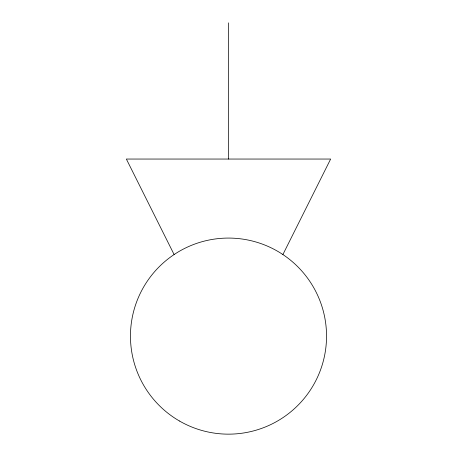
<?xml version="1.0" encoding="UTF-8"?>
<svg xmlns="http://www.w3.org/2000/svg" width="457" height="457" viewBox="0 0 457 457"><rect width="100%" height="100%" fill="white"/><g stroke="black" fill="none" stroke-linecap="round" stroke-linejoin="round"><path stroke-width="0.69" d="M282.894 254.543L330.645 159.047L126.355 159.047L174.106 254.543M228.5 22.85L228.5 159.047M179.481 421.017A98.038 98.038 0 0 0 326.538 336.112A98.038 98.038 0 0 0 179.481 251.207A98.038 98.038 0 0 0 179.481 421.017"/></g></svg>
